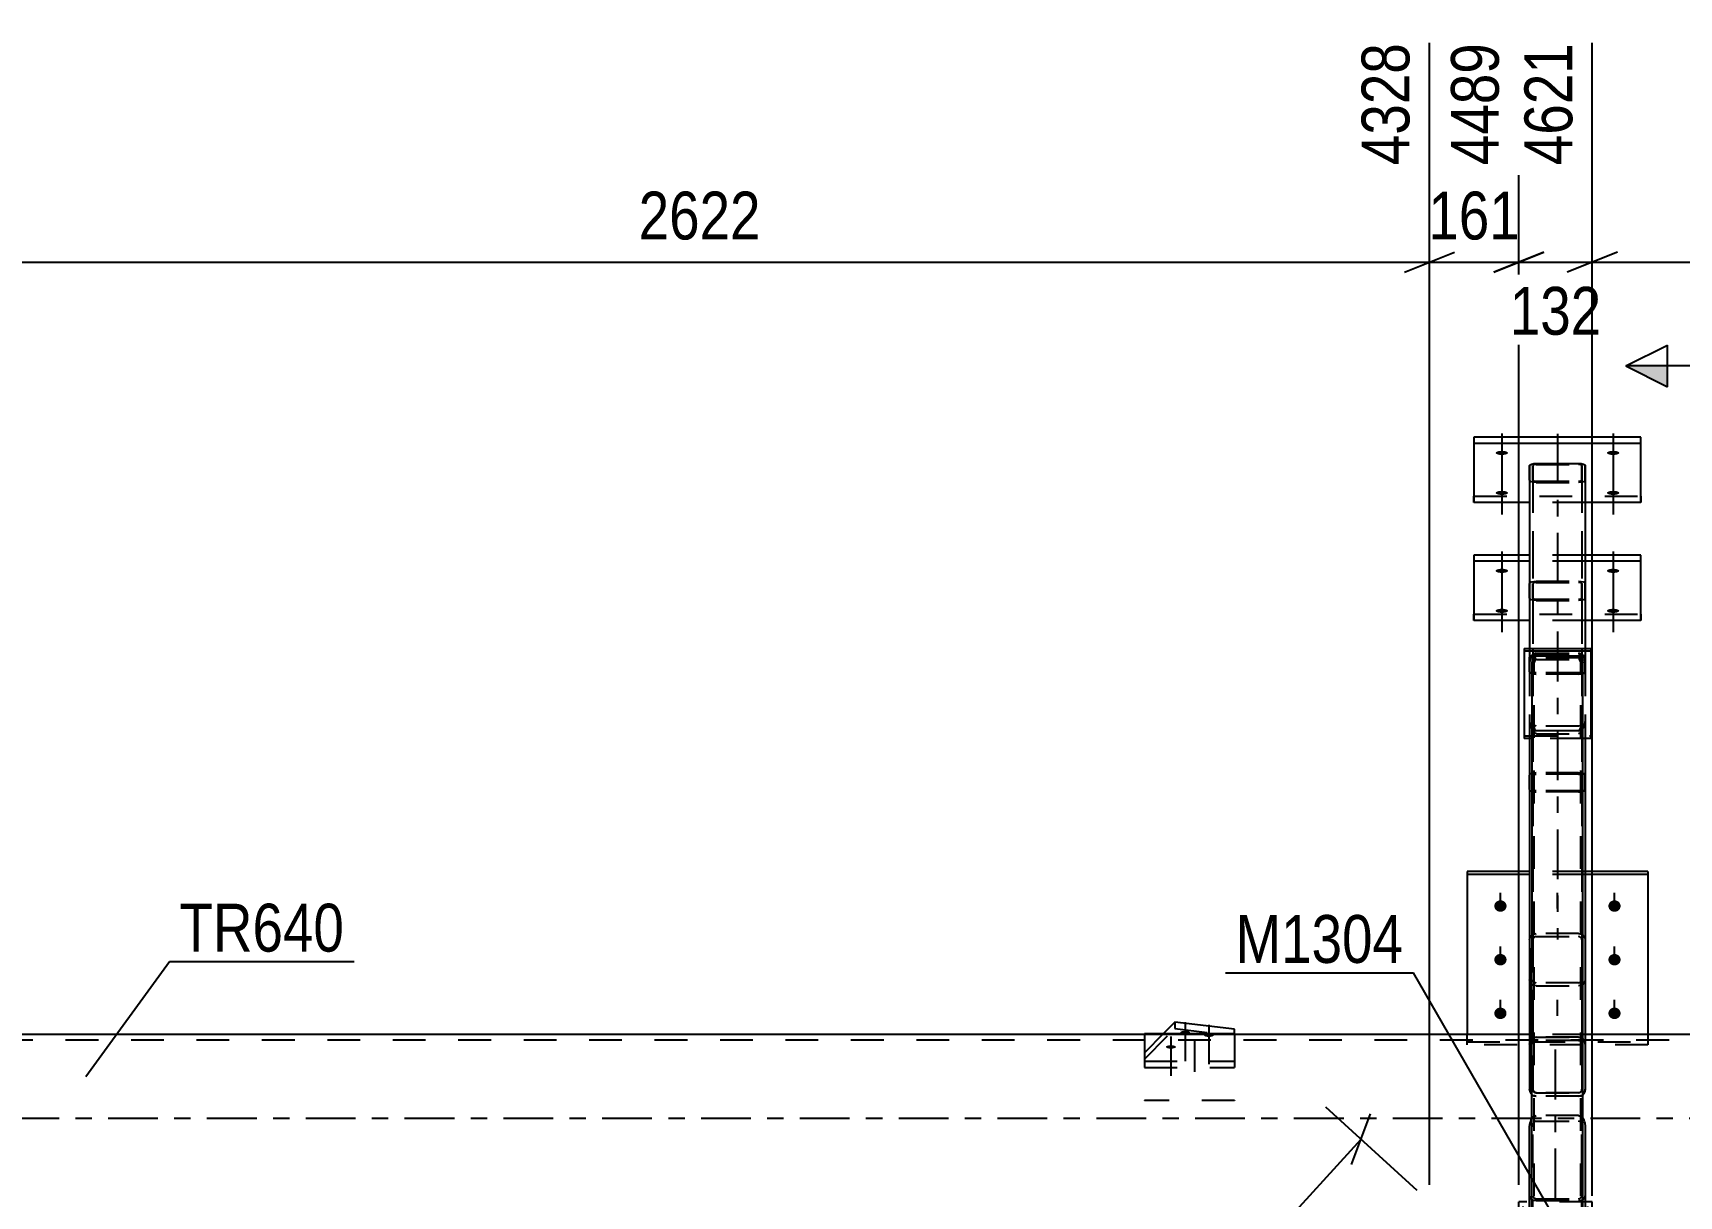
# Model space of a CAD drawing. Header units: millimetres. Extents: x -66 to 775, y -345 to 249.
# Drawn here: x 34.3 to 132.9, y -4.7 to 65 of the extents above; entities that cross this region are included whole.
import ezdxf

# ---------------------------------------------------------------- set-up
doc = ezdxf.new("R2010")
doc.units = ezdxf.units.MM
doc.linetypes.add('DXK_LINE_DOT2', pattern=[3.9198, 1.9599, -1.9599])
doc.linetypes.add('DXK_LINE_DOT3', pattern=[5.9187, 2.979, -0.9799, 0.9799, -0.9799])
doc.styles.add('Arial Narrow', font='ARIALN.TTF', dxfattribs={"height": 0.2})

# ---------------------------------------------------------------- blocks, each defined once
blk = doc.blocks.new('Part-761549502-3845 - 3824')
at = {"color": 2, "linetype": 'Continuous'}
for p, q in [((124.133, 27.547), (124.219, 27.635)), ((124.219, 27.635), (124.321, 27.666)), ((124.321, 27.666), (126.838, 27.666)), ((126.838, 27.666), (126.94, 27.635)), ((126.94, 27.635), (127.027, 27.547)), ((124.053, -86.993), (124.055, 27.259)), ((124.055, 27.259), (124.075, 27.414)), ((124.075, 27.414), (124.133, 27.547)), ((127.027, 27.547), (127.085, 27.414)), ((127.085, 27.414), (127.105, 27.259)), ((127.103, -86.993), (127.105, 27.259)), ((124.073, -87.075), (124.053, -86.993)), ((124.131, -87.144), (124.073, -87.075)), ((124.218, -87.19), (124.131, -87.144)), ((124.32, -87.206), (124.218, -87.19)), ((124.32, -87.206), (126.836, -87.206)), ((126.938, -87.19), (126.836, -87.206)), ((127.025, -87.144), (126.938, -87.19)), ((127.083, -87.075), (127.025, -87.144)), ((127.103, -86.993), (127.083, -87.075))]:
    blk.add_line(p, q, dxfattribs=at)
at = {"color": 7, "linetype": 'DXK_LINE_DOT2'}
for p, q in [((124.186, -86.993), (124.188, 27.259)), ((124.198, 27.337), (124.188, 27.259)), ((124.227, 27.403), (124.198, 27.337)), ((124.27, 27.447), (124.227, 27.403)), ((124.321, 27.462), (124.27, 27.447)), ((124.321, 27.462), (126.838, 27.462)), ((126.889, 27.447), (126.838, 27.462)), ((126.932, 27.403), (126.889, 27.447)), ((126.961, 27.337), (126.932, 27.403)), ((126.971, 27.259), (126.961, 27.337)), ((126.97, -86.993), (126.971, 27.259)), ((124.075, 23.26), (124.055, 23.416)), ((124.133, 23.128), (124.075, 23.26)), ((124.219, 23.039), (124.133, 23.128)), ((124.198, 23.338), (124.188, 23.416)), ((124.219, 23.289), (124.198, 23.338)), ((124.227, 23.272), (124.219, 23.289)), ((124.321, 23.008), (124.219, 23.039)), ((124.227, 23.272), (124.27, 23.228)), ((124.27, 23.228), (124.321, 23.212)), ((124.321, 23.212), (126.838, 23.212)), ((124.321, 23.008), (126.838, 23.008)), ((126.838, 23.212), (126.889, 23.228)), ((126.94, 23.039), (126.838, 23.008)), ((126.889, 23.228), (126.932, 23.272)), ((126.932, 23.272), (126.94, 23.289)), ((126.94, 23.289), (126.961, 23.338)), ((127.027, 23.128), (126.94, 23.039)), ((126.961, 23.338), (126.971, 23.416)), ((127.084, 23.26), (127.027, 23.128)), ((127.105, 23.416), (127.084, 23.26)), ((124.131, -84.831), (124.218, -84.785)), ((124.218, -84.785), (124.32, -84.769)), ((124.32, -84.769), (126.836, -84.769)), ((126.836, -84.769), (126.938, -84.785)), ((126.938, -84.785), (127.025, -84.831)), ((124.053, -84.982), (124.073, -84.9)), ((124.073, -84.9), (124.131, -84.831)), ((124.197, -84.941), (124.186, -84.982)), ((124.225, -84.907), (124.197, -84.941)), ((124.269, -84.884), (124.225, -84.907)), ((124.32, -84.875), (124.269, -84.884)), ((124.32, -84.875), (126.836, -84.876)), ((126.887, -84.884), (126.836, -84.876)), ((126.931, -84.907), (126.887, -84.884)), ((126.96, -84.941), (126.931, -84.907)), ((126.97, -84.982), (126.96, -84.941)), ((127.025, -84.831), (127.083, -84.901)), ((127.083, -84.901), (127.103, -84.982)), ((124.186, -86.993), (124.197, -87.034)), ((124.197, -87.034), (124.225, -87.068)), ((124.225, -87.068), (124.269, -87.091)), ((124.269, -87.091), (124.32, -87.1)), ((124.32, -87.1), (126.836, -87.1)), ((126.836, -87.1), (126.887, -87.091)), ((126.887, -87.091), (126.931, -87.068)), ((126.931, -87.068), (126.96, -87.034)), ((126.96, -87.034), (126.97, -86.993))]:
    blk.add_line(p, q, dxfattribs=at)
blk = doc.blocks.new('Bolt-761549502-3965 - 3824')
at = {"linetype": 'Continuous'}
for points in [[(128.914, 32.885), (128.99, 32.883), (129.063, 32.874), (129.13, 32.861), (129.186, 32.844), (129.232, 32.823), (129.263, 32.799), (129.279, 32.773), (129.279, 32.747), (129.263, 32.721), (129.232, 32.697), (129.186, 32.676), (129.13, 32.658), (129.063, 32.645), (128.99, 32.637), (128.914, 32.634), (128.838, 32.637), (128.765, 32.645), (128.698, 32.658), (128.642, 32.676), (128.596, 32.697), (128.565, 32.721), (128.549, 32.747), (128.549, 32.773), (128.565, 32.799), (128.596, 32.823), (128.642, 32.844), (128.698, 32.861), (128.765, 32.874), (128.838, 32.883)], [(128.914, 30.491), (128.99, 30.488), (129.063, 30.48), (129.129, 30.467), (129.186, 30.45), (129.231, 30.429), (129.263, 30.405), (129.279, 30.379), (129.279, 30.353), (129.263, 30.327), (129.231, 30.303), (129.186, 30.282), (129.129, 30.264), (129.063, 30.251), (128.99, 30.243), (128.914, 30.24), (128.838, 30.243), (128.765, 30.251), (128.698, 30.264), (128.641, 30.282), (128.596, 30.303), (128.565, 30.327), (128.549, 30.353), (128.549, 30.379), (128.565, 30.405), (128.596, 30.429), (128.641, 30.45), (128.698, 30.467), (128.765, 30.48), (128.838, 30.488)]]:
    blk.add_hatch(color=1, dxfattribs=at).paths.add_polyline_path(points)
at = {"color": 1, "linetype": 'Continuous'}
for p, q in [((128.914, 33.919), (128.914, 31.476)), ((128.914, 31.525), (128.914, 29.082))]:
    blk.add_line(p, q, dxfattribs=at)
blk = doc.blocks.new('Bolt-761549502-3963 - 3824')
at = {"linetype": 'Continuous'}
for points in [[(122.163, 13.04), (122.239, 13.032), (122.312, 13.01), (122.378, 12.974), (122.435, 12.926), (122.48, 12.868), (122.512, 12.802), (122.528, 12.731), (122.528, 12.659), (122.512, 12.589), (122.48, 12.523), (122.435, 12.465), (122.378, 12.417), (122.312, 12.381), (122.239, 12.358), (122.163, 12.351), (122.087, 12.358), (122.014, 12.381), (121.947, 12.417), (121.89, 12.465), (121.845, 12.523), (121.814, 12.589), (121.798, 12.659), (121.798, 12.731), (121.814, 12.802), (121.845, 12.868), (121.89, 12.926), (121.947, 12.974), (122.014, 13.01), (122.087, 13.032)], [(128.996, 13.04), (129.072, 13.032), (129.145, 13.01), (129.212, 12.974), (129.269, 12.926), (129.314, 12.868), (129.345, 12.802), (129.361, 12.731), (129.361, 12.659), (129.345, 12.589), (129.314, 12.523), (129.269, 12.465), (129.212, 12.417), (129.145, 12.381), (129.072, 12.358), (128.996, 12.351), (128.92, 12.358), (128.847, 12.381), (128.781, 12.417), (128.724, 12.465), (128.679, 12.523), (128.648, 12.589), (128.632, 12.659), (128.632, 12.731), (128.648, 12.802), (128.679, 12.868), (128.724, 12.926), (128.781, 12.974), (128.847, 13.01), (128.92, 13.032)], [(122.163, 9.829), (122.239, 9.822), (122.312, 9.8), (122.378, 9.764), (122.435, 9.715), (122.48, 9.657), (122.512, 9.591), (122.528, 9.521), (122.528, 9.449), (122.512, 9.378), (122.48, 9.312), (122.435, 9.254), (122.378, 9.206), (122.312, 9.17), (122.239, 9.148), (122.163, 9.14), (122.087, 9.148), (122.014, 9.17), (121.947, 9.206), (121.89, 9.254), (121.845, 9.312), (121.814, 9.378), (121.798, 9.449), (121.798, 9.521), (121.814, 9.591), (121.845, 9.657), (121.89, 9.715), (121.947, 9.764), (122.014, 9.8), (122.087, 9.822)], [(128.996, 9.829), (129.072, 9.822), (129.145, 9.799), (129.212, 9.763), (129.269, 9.715), (129.314, 9.657), (129.345, 9.591), (129.361, 9.521), (129.361, 9.449), (129.345, 9.378), (129.314, 9.312), (129.269, 9.254), (129.212, 9.206), (129.145, 9.17), (129.072, 9.148), (128.996, 9.14), (128.92, 9.148), (128.847, 9.17), (128.781, 9.206), (128.724, 9.254), (128.679, 9.312), (128.647, 9.378), (128.632, 9.449), (128.632, 9.521), (128.647, 9.591), (128.679, 9.657), (128.724, 9.715), (128.781, 9.763), (128.847, 9.799), (128.92, 9.822)], [(122.163, 6.619), (122.239, 6.611), (122.312, 6.589), (122.378, 6.553), (122.435, 6.505), (122.48, 6.446), (122.512, 6.381), (122.527, 6.31), (122.527, 6.238), (122.512, 6.168), (122.48, 6.102), (122.435, 6.044), (122.378, 5.995), (122.312, 5.959), (122.239, 5.937), (122.163, 5.93), (122.087, 5.937), (122.014, 5.959), (121.947, 5.995), (121.89, 6.044), (121.845, 6.102), (121.814, 6.168), (121.798, 6.238), (121.798, 6.31), (121.814, 6.381), (121.845, 6.446), (121.89, 6.505), (121.947, 6.553), (122.014, 6.589), (122.087, 6.611)], [(128.996, 6.619), (129.072, 6.611), (129.145, 6.589), (129.212, 6.553), (129.269, 6.505), (129.314, 6.446), (129.345, 6.381), (129.361, 6.31), (129.361, 6.238), (129.345, 6.168), (129.314, 6.102), (129.269, 6.044), (129.212, 5.995), (129.145, 5.959), (129.072, 5.937), (128.996, 5.929), (128.92, 5.937), (128.847, 5.959), (128.781, 5.995), (128.724, 6.044), (128.679, 6.102), (128.647, 6.168), (128.632, 6.238), (128.632, 6.31), (128.647, 6.381), (128.679, 6.446), (128.724, 6.505), (128.781, 6.553), (128.847, 6.589), (128.92, 6.611)]]:
    blk.add_hatch(color=1, dxfattribs=at).paths.add_polyline_path(points)
at = {"color": 1, "linetype": 'Continuous'}
for p, q in [((122.163, 12.547), (122.163, 13.493)), ((128.996, 12.547), (128.996, 13.493)), ((122.163, 9.337), (122.163, 10.283)), ((128.996, 9.336), (128.996, 10.283)), ((122.163, 6.126), (122.163, 7.072)), ((128.996, 6.126), (128.996, 7.072))]:
    blk.add_line(p, q, dxfattribs=at)
at = {"color": 1, "linetype": 'DXK_LINE_DOT2'}
for p, q in [((125.58, 12.547), (125.58, 13.493)), ((125.579, 6.126), (125.58, 7.072))]:
    blk.add_line(p, q, dxfattribs=at)
blk = doc.blocks.new('Part-761549502-3836 - 3824')
at = {"color": 7, "linetype": 'DXK_LINE_DOT3'}
blk.add_line((125.58, 40.961), (125.579, 10.698), dxfattribs=at)
at = {"color": 7, "linetype": 'DXK_LINE_DOT2'}
for p, q in [((123.913, 31.997), (123.944, 32.05)), ((123.913, 31.131), (123.913, 31.997)), ((123.913, 31.997), (123.913, 20.529)), ((123.944, 32.05), (124.031, 32.094)), ((124.031, 32.094), (124.16, 32.124)), ((124.129, 32.024), (124.113, 31.997)), ((124.113, 31.131), (124.113, 31.997)), ((124.113, 31.997), (124.113, 20.529)), ((124.172, 32.046), (124.129, 32.024)), ((124.16, 32.124), (124.313, 32.134)), ((124.237, 32.061), (124.172, 32.046)), ((124.313, 32.066), (124.237, 32.061)), ((124.313, 32.134), (126.847, 32.134)), ((124.313, 32.066), (126.847, 32.066)), ((126.847, 32.134), (127, 32.124)), ((126.923, 32.061), (126.847, 32.066)), ((126.988, 32.046), (126.923, 32.061)), ((127.031, 32.024), (126.988, 32.046)), ((127, 32.124), (127.13, 32.094)), ((127.047, 31.997), (127.031, 32.024)), ((127.047, 31.997), (127.046, 20.529)), ((127.047, 31.131), (127.047, 31.997)), ((127.13, 32.094), (127.216, 32.05)), ((127.216, 32.05), (127.247, 31.997)), ((127.247, 31.997), (127.246, 20.529)), ((127.247, 31.131), (127.247, 31.997)), ((123.913, 31.131), (123.913, 19.662)), ((123.944, 31.079), (123.913, 31.131)), ((124.031, 31.034), (123.944, 31.079)), ((124.16, 31.005), (124.031, 31.034)), ((124.113, 31.131), (124.113, 19.662)), ((124.113, 31.131), (124.129, 31.105)), ((124.129, 31.105), (124.172, 31.083)), ((124.313, 30.994), (124.16, 31.005)), ((124.172, 31.083), (124.237, 31.068)), ((124.237, 31.068), (124.313, 31.063)), ((124.313, 31.063), (126.847, 31.063)), ((124.313, 30.994), (126.847, 30.994)), ((126.847, 31.063), (126.923, 31.068)), ((127, 31.005), (126.847, 30.994)), ((126.923, 31.068), (126.988, 31.083)), ((126.988, 31.083), (127.031, 31.105)), ((127.13, 31.034), (127, 31.005)), ((127.031, 31.105), (127.047, 31.131)), ((127.047, 31.131), (127.046, 19.662)), ((127.216, 31.079), (127.13, 31.034)), ((127.247, 31.131), (127.216, 31.079)), ((127.247, 31.131), (127.246, 19.662)), ((123.943, 20.581), (123.913, 20.529)), ((123.913, 19.662), (123.913, 20.529)), ((124.03, 20.625), (123.943, 20.581)), ((124.16, 20.655), (124.03, 20.625)), ((124.113, 20.529), (124.128, 20.555)), ((124.113, 19.662), (124.113, 20.529)), ((124.128, 20.555), (124.172, 20.577)), ((124.313, 20.665), (124.16, 20.655)), ((124.172, 20.577), (124.237, 20.592)), ((124.237, 20.592), (124.313, 20.597)), ((126.846, 20.665), (124.313, 20.665)), ((126.846, 20.597), (124.313, 20.597)), ((126.999, 20.655), (126.846, 20.665)), ((126.846, 20.597), (126.923, 20.592)), ((126.923, 20.592), (126.988, 20.577)), ((126.988, 20.577), (127.031, 20.555)), ((127.129, 20.625), (126.999, 20.655)), ((127.031, 20.555), (127.046, 20.529)), ((127.046, 20.529), (127.046, 19.662)), ((127.216, 20.581), (127.129, 20.625)), ((127.246, 20.529), (127.216, 20.581)), ((127.246, 19.662), (127.246, 20.529)), ((123.913, 19.662), (123.943, 19.61)), ((123.943, 19.61), (124.03, 19.566)), ((124.03, 19.566), (124.16, 19.536)), ((124.128, 19.636), (124.113, 19.662)), ((124.172, 19.614), (124.128, 19.636)), ((124.16, 19.536), (124.313, 19.525)), ((124.236, 19.599), (124.172, 19.614)), ((124.313, 19.594), (124.236, 19.599)), ((126.846, 19.594), (124.313, 19.594)), ((126.846, 19.525), (124.313, 19.525)), ((126.923, 19.599), (126.846, 19.594)), ((126.846, 19.525), (126.999, 19.536)), ((126.988, 19.614), (126.923, 19.599)), ((127.031, 19.636), (126.988, 19.614)), ((126.999, 19.536), (127.129, 19.565)), ((127.046, 19.662), (127.031, 19.636)), ((127.129, 19.565), (127.216, 19.61)), ((127.216, 19.61), (127.246, 19.662))]:
    blk.add_line(p, q, dxfattribs=at)
blk = doc.blocks.new('Bolt-761549502-3847 - 3824')
at = {"linetype": 'Continuous'}
for points in [[(103.28, 5.023), (103.218, 5.025), (103.158, 5.032), (103.104, 5.043), (103.057, 5.057), (103.02, 5.074), (102.995, 5.094), (102.982, 5.115), (102.982, 5.136), (102.995, 5.157), (103.02, 5.177), (103.057, 5.194), (103.104, 5.209), (103.158, 5.219), (103.218, 5.226), (103.28, 5.228), (103.342, 5.226), (103.402, 5.219), (103.456, 5.209), (103.503, 5.194), (103.54, 5.177), (103.565, 5.157), (103.578, 5.136), (103.578, 5.115), (103.565, 5.094), (103.54, 5.074), (103.503, 5.057), (103.456, 5.043), (103.402, 5.032), (103.342, 5.025)], [(104.701, 4.859), (104.639, 4.861), (104.579, 4.868), (104.525, 4.879), (104.478, 4.893), (104.441, 4.91), (104.416, 4.93), (104.403, 4.951), (104.403, 4.973), (104.416, 4.993), (104.441, 5.013), (104.478, 5.03), (104.525, 5.045), (104.579, 5.056), (104.639, 5.062), (104.701, 5.064), (104.764, 5.062), (104.823, 5.056), (104.878, 5.045), (104.924, 5.03), (104.961, 5.013), (104.987, 4.993), (105, 4.973), (105, 4.951), (104.987, 4.93), (104.961, 4.91), (104.924, 4.893), (104.878, 4.879), (104.823, 4.868), (104.764, 4.861)], [(102.428, 4.159), (102.365, 4.161), (102.306, 4.168), (102.251, 4.178), (102.205, 4.193), (102.168, 4.21), (102.142, 4.23), (102.129, 4.251), (102.129, 4.272), (102.142, 4.293), (102.168, 4.313), (102.205, 4.33), (102.251, 4.344), (102.306, 4.355), (102.365, 4.362), (102.428, 4.364), (102.49, 4.362), (102.55, 4.355), (102.604, 4.344), (102.651, 4.33), (102.688, 4.313), (102.713, 4.293), (102.726, 4.272), (102.726, 4.251), (102.713, 4.23), (102.688, 4.21), (102.651, 4.193), (102.604, 4.178), (102.55, 4.168), (102.49, 4.161)]]:
    blk.add_hatch(color=1, dxfattribs=at).paths.add_polyline_path(points)
at = {"color": 1, "linetype": 'Continuous'}
for p, q in [((103.28, 5.752), (103.28, 3.403)), ((104.701, 5.588), (104.701, 3.239)), ((102.428, 4.888), (102.428, 2.539))]:
    blk.add_line(p, q, dxfattribs=at)
at = {"color": 1, "linetype": 'DXK_LINE_DOT2'}
blk.add_line((103.849, 4.724), (103.849, 2.375), dxfattribs=at)
blk = doc.blocks.new('Part-761549502-3989 - 3824')
at = {"color": 2, "linetype": 'Continuous'}
for p, q in [((123.913, 5), (15.1, 5)), ((318.357, 5), (127.246, 5))]:
    blk.add_line(p, q, dxfattribs=at)
at = {"color": 7, "linetype": 'DXK_LINE_DOT2'}
for p, q in [((127.246, 5), (123.913, 5)), ((430.167, 4.667), (15.1, 4.667))]:
    blk.add_line(p, q, dxfattribs=at)
at = {"color": 7, "linetype": 'DXK_LINE_DOT3'}
blk.add_line((15.1, 0), (430.167, 0), dxfattribs=at)
blk = doc.blocks.new('Bolt-761549502-3960 - 3824')
at = {"linetype": 'Continuous'}
for points in [[(122.247, 32.885), (122.324, 32.883), (122.396, 32.875), (122.463, 32.861), (122.52, 32.844), (122.565, 32.823), (122.596, 32.799), (122.612, 32.773), (122.612, 32.747), (122.596, 32.721), (122.565, 32.697), (122.52, 32.676), (122.463, 32.659), (122.396, 32.645), (122.324, 32.637), (122.247, 32.635), (122.171, 32.637), (122.098, 32.645), (122.032, 32.659), (121.975, 32.676), (121.93, 32.697), (121.899, 32.721), (121.883, 32.747), (121.883, 32.773), (121.899, 32.799), (121.93, 32.823), (121.975, 32.844), (122.032, 32.861), (122.098, 32.875), (122.171, 32.883)], [(122.247, 30.491), (122.324, 30.489), (122.396, 30.48), (122.463, 30.467), (122.52, 30.45), (122.565, 30.429), (122.596, 30.405), (122.612, 30.379), (122.612, 30.353), (122.596, 30.327), (122.565, 30.303), (122.52, 30.282), (122.463, 30.264), (122.396, 30.251), (122.324, 30.243), (122.247, 30.241), (122.171, 30.243), (122.098, 30.251), (122.032, 30.264), (121.975, 30.282), (121.93, 30.303), (121.899, 30.327), (121.883, 30.353), (121.883, 30.379), (121.899, 30.405), (121.93, 30.429), (121.975, 30.45), (122.032, 30.467), (122.098, 30.48), (122.171, 30.489)]]:
    blk.add_hatch(color=1, dxfattribs=at).paths.add_polyline_path(points)
at = {"color": 1, "linetype": 'Continuous'}
for p, q in [((122.247, 33.919), (122.247, 31.476)), ((122.247, 31.525), (122.247, 29.082))]:
    blk.add_line(p, q, dxfattribs=at)
blk = doc.blocks.new('Bolt-761549502-3961 - 3824')
at = {"linetype": 'Continuous'}
for points in [[(122.247, 39.945), (122.324, 39.942), (122.397, 39.934), (122.463, 39.921), (122.52, 39.904), (122.565, 39.882), (122.596, 39.858), (122.612, 39.833), (122.612, 39.807), (122.596, 39.781), (122.565, 39.757), (122.52, 39.736), (122.463, 39.718), (122.397, 39.705), (122.324, 39.697), (122.247, 39.694), (122.171, 39.697), (122.098, 39.705), (122.032, 39.718), (121.975, 39.736), (121.93, 39.757), (121.899, 39.781), (121.883, 39.807), (121.883, 39.833), (121.899, 39.858), (121.93, 39.882), (121.975, 39.904), (122.032, 39.921), (122.098, 39.934), (122.171, 39.942)], [(122.247, 37.551), (122.324, 37.548), (122.397, 37.54), (122.463, 37.527), (122.52, 37.51), (122.565, 37.488), (122.596, 37.464), (122.612, 37.439), (122.612, 37.413), (122.596, 37.387), (122.565, 37.363), (122.52, 37.342), (122.463, 37.324), (122.397, 37.311), (122.324, 37.303), (122.247, 37.3), (122.171, 37.303), (122.098, 37.311), (122.032, 37.324), (121.975, 37.342), (121.93, 37.363), (121.899, 37.387), (121.883, 37.413), (121.883, 37.439), (121.899, 37.464), (121.93, 37.488), (121.975, 37.51), (122.032, 37.527), (122.098, 37.54), (122.171, 37.548)]]:
    blk.add_hatch(color=1, dxfattribs=at).paths.add_polyline_path(points)
at = {"color": 1, "linetype": 'Continuous'}
for p, q in [((122.247, 40.979), (122.247, 38.535)), ((122.247, 38.585), (122.247, 36.141))]:
    blk.add_line(p, q, dxfattribs=at)
blk = doc.blocks.new('Part-761549502-3984 - 3824')
at = {"color": 7, "linetype": 'DXK_LINE_DOT2'}
for p, q in [((100.843, 3.527), (102.654, 5.364)), ((101.988, 5.064), (100.843, 3.903)), ((102.654, 5.739), (102.654, 5.364)), ((102.654, 5.364), (106.235, 4.944)), ((106.235, 5.064), (106.235, 3.032)), ((100.843, 3.903), (100.843, 3.032)), ((100.843, 3.408), (106.235, 3.408)), ((100.843, 3.032), (106.235, 3.032))]:
    blk.add_line(p, q, dxfattribs=at)
at = {"color": 2, "linetype": 'Continuous'}
for p, q in [((102.654, 5.739), (101.988, 5.064)), ((106.235, 5.32), (102.654, 5.739)), ((106.235, 5.064), (106.235, 5.32))]:
    blk.add_line(p, q, dxfattribs=at)
blk = doc.blocks.new('Part-761549502-4036 - 3824')
at = {"color": 2, "linetype": 'Continuous'}
for p, q in [((123.58, 28.112), (123.58, 22.73)), ((123.58, 28.112), (127.58, 28.112)), ((123.58, 27.966), (127.58, 27.966)), ((127.58, 28.112), (127.58, 22.73)), ((124.055, 22.73), (123.58, 22.73)), ((127.58, 22.73), (127.105, 22.73))]:
    blk.add_line(p, q, dxfattribs=at)
at = {"color": 7, "linetype": 'DXK_LINE_DOT2'}
for p, q in [((123.58, 22.876), (127.58, 22.876)), ((127.105, 22.73), (124.055, 22.73))]:
    blk.add_line(p, q, dxfattribs=at)
blk = doc.blocks.new('Part-761549502-4039 - 3824')
at = {"color": 2, "linetype": 'Continuous'}
for p, q in [((100.843, 5.064), (100.843, 5)), ((100.843, 5.064), (106.235, 5.064)), ((106.235, 5.064), (106.235, 5))]:
    blk.add_line(p, q, dxfattribs=at)
at = {"color": 7, "linetype": 'DXK_LINE_DOT2'}
for p, q in [((100.843, 5), (100.843, 1.064)), ((106.235, 5), (106.235, 1.064)), ((106.235, 1.064), (100.843, 1.064))]:
    blk.add_line(p, q, dxfattribs=at)
blk = doc.blocks.new('Part-761549502-4048 - 3824')
at = {"color": 2, "linetype": 'Continuous'}
for p, q in [((120.163, 14.757), (120.163, 5)), ((123.913, 14.757), (120.163, 14.757)), ((123.913, 14.575), (120.163, 14.575)), ((130.996, 14.757), (127.246, 14.757)), ((130.996, 14.575), (127.246, 14.575)), ((130.996, 14.757), (130.996, 5))]:
    blk.add_line(p, q, dxfattribs=at)
at = {"color": 7, "linetype": 'DXK_LINE_DOT2'}
for p, q in [((127.246, 14.757), (123.913, 14.757)), ((127.246, 14.575), (123.913, 14.575)), ((120.163, 4.395), (120.163, 5)), ((130.996, 5), (130.996, 4.395)), ((120.163, 4.577), (130.996, 4.577)), ((130.996, 4.395), (120.163, 4.395))]:
    blk.add_line(p, q, dxfattribs=at)
blk = doc.blocks.new('Part-761549502-4051 - 3824')
at = {"color": 2, "linetype": 'Continuous'}
for p, q in [((120.58, 33.706), (120.58, 33.33)), ((123.913, 33.706), (120.58, 33.706)), ((130.58, 33.706), (127.247, 33.706)), ((130.58, 33.33), (130.58, 33.706)), ((120.58, 33.33), (120.58, 29.796)), ((123.913, 33.33), (120.58, 33.33)), ((130.58, 33.33), (127.247, 33.33)), ((130.58, 29.796), (130.58, 33.33)), ((123.913, 29.796), (120.58, 29.796)), ((130.58, 29.796), (127.247, 29.796))]:
    blk.add_line(p, q, dxfattribs=at)
at = {"color": 7, "linetype": 'DXK_LINE_DOT2'}
for p, q in [((127.247, 33.706), (123.913, 33.706)), ((127.247, 33.33), (123.913, 33.33)), ((120.58, 29.796), (120.58, 30.172)), ((120.58, 30.172), (130.58, 30.172)), ((127.247, 29.796), (123.913, 29.796)), ((130.58, 30.172), (130.58, 29.796))]:
    blk.add_line(p, q, dxfattribs=at)
blk = doc.blocks.new('Part-761549502-4060 - 3824')
at = {"color": 7, "linetype": 'DXK_LINE_DOT2'}
for p, q in [((123.943, 10.819), (124.03, 10.941)), ((124.03, 10.941), (124.16, 11.022)), ((124.16, 11.022), (124.313, 11.051)), ((124.236, 10.849), (124.171, 10.808)), ((124.313, 10.863), (124.236, 10.849)), ((126.846, 11.051), (124.313, 11.051)), ((124.313, 10.863), (126.846, 10.863)), ((126.846, 11.051), (126.999, 11.022)), ((126.923, 10.849), (126.846, 10.863)), ((126.988, 10.808), (126.923, 10.849)), ((126.999, 11.022), (127.129, 10.941)), ((127.129, 10.941), (127.216, 10.819)), ((123.913, 10.675), (123.943, 10.819)), ((123.913, 10.675), (123.913, 1.732)), ((124.128, 10.747), (124.113, 10.675)), ((124.113, 10.675), (124.113, 1.732)), ((124.171, 10.808), (124.128, 10.747)), ((127.031, 10.747), (126.988, 10.808)), ((127.046, 10.675), (127.031, 10.747)), ((127.046, 10.675), (127.046, 1.732)), ((127.216, 10.819), (127.246, 10.675)), ((127.246, 10.675), (127.246, 1.732)), ((123.943, 8.151), (123.913, 8.294)), ((124.03, 8.029), (123.943, 8.151)), ((124.16, 7.947), (124.03, 8.029)), ((124.113, 8.294), (124.128, 8.223)), ((124.128, 8.223), (124.171, 8.162)), ((124.313, 7.919), (124.16, 7.947)), ((124.171, 8.162), (124.236, 8.121)), ((124.236, 8.121), (124.313, 8.107)), ((126.846, 8.106), (124.313, 8.107)), ((124.313, 7.919), (126.846, 7.919)), ((126.846, 8.106), (126.923, 8.121)), ((126.999, 7.947), (126.846, 7.919)), ((126.923, 8.121), (126.988, 8.162)), ((126.988, 8.162), (127.031, 8.222)), ((127.129, 8.029), (126.999, 7.947)), ((127.031, 8.222), (127.046, 8.294)), ((127.216, 8.151), (127.129, 8.029)), ((127.246, 8.294), (127.216, 8.151)), ((123.943, 4.591), (123.913, 4.428)), ((124.113, 4.428), (124.128, 4.509)), ((124.128, 4.509), (124.171, 4.578)), ((124.313, 4.853), (124.16, 4.821)), ((124.171, 4.578), (124.236, 4.624)), ((124.236, 4.624), (124.313, 4.641)), ((126.846, 4.853), (124.313, 4.853)), ((126.846, 4.64), (124.313, 4.641)), ((126.961, 4.829), (126.846, 4.853)), ((126.846, 4.64), (126.923, 4.624)), ((126.923, 4.624), (126.988, 4.578)), ((126.999, 4.821), (126.961, 4.829)), ((126.988, 4.578), (127.031, 4.509)), ((127.031, 4.509), (127.046, 4.428)), ((127.246, 4.428), (127.216, 4.591)), ((123.913, 1.732), (123.943, 1.569)), ((124.128, 1.65), (124.113, 1.732)), ((124.171, 1.581), (124.128, 1.65)), ((124.16, 1.338), (124.313, 1.306)), ((124.236, 1.535), (124.171, 1.581)), ((124.313, 1.519), (124.236, 1.535)), ((126.846, 1.519), (124.313, 1.519)), ((126.846, 1.306), (124.313, 1.306)), ((126.923, 1.535), (126.846, 1.519)), ((126.846, 1.306), (126.961, 1.33)), ((126.988, 1.581), (126.923, 1.535)), ((126.961, 1.33), (126.999, 1.338)), ((127.031, 1.65), (126.988, 1.581)), ((127.046, 1.732), (127.031, 1.65)), ((127.216, 1.569), (127.246, 1.732))]:
    blk.add_line(p, q, dxfattribs=at)
for centre, start, end in [((124.33, 4.444), 114.31913, 159.24085), ((126.829, 4.444), 20.75739, 65.67911), ((124.33, 1.715), 200.75739, 245.67911), ((126.829, 1.715), 294.31913, 339.24085)]:
    blk.add_arc(centre, 0.414, start, end, dxfattribs=at)
blk = doc.blocks.new('Part-761549502-4130 - 3824')
at = {"color": 7, "linetype": 'DXK_LINE_DOT2'}
for p, q in [((124.16, 0.106), (124.219, 0.126)), ((124.219, 0.126), (124.313, 0.157)), ((126.846, 0.157), (124.313, 0.157)), ((126.846, 0.157), (126.961, 0.118)), ((126.961, 0.118), (126.999, 0.106)), ((124.111, -85.263), (124.113, -0.517)), ((124.128, -0.388), (124.113, -0.517)), ((124.313, -0.18), (124.236, -0.205)), ((124.313, -0.18), (126.846, -0.18)), ((126.923, -0.205), (126.846, -0.18)), ((127.046, -0.517), (127.031, -0.388)), ((127.045, -85.263), (127.046, -0.517)), ((123.943, -4.789), (123.913, -4.654)), ((123.955, -4.805), (123.943, -4.789)), ((124.03, -4.867), (123.955, -4.805)), ((124.03, -4.867), (124.16, -4.915)), ((124.113, -4.654), (124.128, -4.722)), ((124.128, -4.722), (124.171, -4.779)), ((124.16, -4.915), (124.313, -4.932)), ((124.215, -4.805), (124.171, -4.779)), ((124.236, -4.813), (124.215, -4.805)), ((124.236, -4.813), (124.313, -4.821)), ((124.313, -4.821), (126.846, -4.821)), ((126.846, -4.821), (126.923, -4.813)), ((126.846, -4.932), (126.999, -4.915)), ((126.944, -4.805), (126.923, -4.813)), ((126.987, -4.779), (126.944, -4.805)), ((126.987, -4.779), (127.031, -4.722)), ((126.999, -4.915), (127.129, -4.867)), ((127.031, -4.722), (127.046, -4.654)), ((127.129, -4.867), (127.204, -4.805)), ((127.204, -4.805), (127.216, -4.789)), ((127.216, -4.789), (127.246, -4.654)), ((124.313, -4.932), (126.846, -4.932)), ((124.218, -81.561), (124.158, -81.58)), ((124.311, -81.529), (124.218, -81.561)), ((126.845, -81.529), (124.311, -81.529)), ((126.96, -81.568), (126.845, -81.529)), ((126.998, -81.58), (126.96, -81.568)), ((124.111, -82.203), (124.127, -82.074)), ((124.235, -81.892), (124.311, -81.866)), ((126.845, -81.866), (124.311, -81.866)), ((126.845, -81.866), (126.921, -81.892)), ((127.03, -82.074), (127.045, -82.203)), ((124.111, -84.561), (123.911, -84.561)), ((123.911, -84.769), (124.111, -84.769)), ((123.911, -85.263), (123.911, -84.769)), ((124.073, -84.769), (124.053, -84.769)), ((124.073, -84.769), (124.111, -84.769)), ((127.245, -84.561), (127.045, -84.561)), ((127.045, -84.769), (127.245, -84.769)), ((127.103, -84.769), (127.045, -84.769)), ((127.245, -84.769), (127.245, -84.769)), ((127.245, -84.769), (127.245, -85.263)), ((124.111, -84.993), (123.911, -84.993)), ((123.911, -85.263), (123.942, -85.318)), ((123.942, -85.318), (124.029, -85.364)), ((124.029, -85.364), (124.158, -85.395)), ((124.127, -85.291), (124.111, -85.263)), ((124.17, -85.314), (124.127, -85.291)), ((124.158, -85.395), (124.311, -85.406)), ((124.235, -85.329), (124.17, -85.314)), ((124.311, -85.335), (124.235, -85.329)), ((124.311, -85.335), (126.845, -85.335)), ((124.311, -85.406), (126.845, -85.406)), ((126.921, -85.329), (126.845, -85.335)), ((126.845, -85.406), (126.998, -85.395)), ((126.986, -85.314), (126.921, -85.329)), ((127.03, -85.291), (126.986, -85.314)), ((126.998, -85.395), (127.128, -85.364)), ((127.045, -85.263), (127.03, -85.291)), ((127.045, -84.993), (127.245, -84.993)), ((127.128, -85.364), (127.214, -85.318)), ((127.214, -85.318), (127.245, -85.263))]:
    blk.add_line(p, q, dxfattribs=at)
at = {"color": 2, "linetype": 'Continuous'}
for p, q in [((123.911, -84.769), (123.913, -0.517)), ((123.913, -0.517), (123.943, -0.259)), ((127.216, -0.259), (127.246, -0.517)), ((127.246, -0.517), (127.245, -84.769)), ((123.942, -81.945), (123.911, -82.203)), ((127.245, -82.203), (127.214, -81.945)), ((124.053, -84.769), (123.911, -84.769)), ((127.245, -84.769), (127.103, -84.769))]:
    blk.add_line(p, q, dxfattribs=at)
at = {"color": 7, "linetype": 'DXK_LINE_DOT2'}
for centre, radius, start, end in [((124.553, -0.374), 0.62, 129.30753, 144.03594), ((126.606, -0.374), 0.62, 35.9623, 50.6907), ((124.433, -0.445), 0.31, 129.30753, 169.28085), ((126.726, -0.445), 0.31, 10.71739, 50.6907), ((124.551, -82.06), 0.62, 129.30753, 144.03594), ((126.605, -82.06), 0.62, 35.9623, 50.6907)]:
    blk.add_arc(centre, radius, start, end, dxfattribs=at)
at = {"color": 2, "linetype": 'Continuous'}
for centre, start, end in [((124.553, -0.374), 144.03594, 169.28085), ((126.606, -0.374), 10.71739, 35.9623), ((124.551, -82.06), 144.03594, 169.28085), ((126.605, -82.06), 10.71739, 35.9623)]:
    blk.add_arc(centre, 0.62, start, end, dxfattribs=at)
blk = doc.blocks.new('Part-761549502-4142 - 3824')
at = {"color": 7, "linetype": 'DXK_LINE_DOT2'}
for p, q in [((124.03, 27.669), (123.944, 27.488)), ((124.16, 27.791), (124.03, 27.669)), ((124.313, 27.833), (124.16, 27.791)), ((124.313, 27.833), (126.846, 27.833)), ((127, 27.79), (126.846, 27.833)), ((127.129, 27.669), (127, 27.79)), ((127.216, 27.488), (127.129, 27.669)), ((123.944, 27.488), (123.913, 27.274)), ((123.913, 27.274), (123.913, 22.73)), ((124.113, 27.274), (124.128, 27.381)), ((124.113, 27.274), (124.113, 1.732)), ((124.128, 27.381), (124.172, 27.472)), ((124.172, 27.472), (124.237, 27.532)), ((124.237, 27.532), (124.313, 27.554)), ((126.846, 27.554), (124.313, 27.554)), ((126.846, 27.554), (126.923, 27.532)), ((126.923, 27.532), (126.988, 27.472)), ((126.988, 27.472), (127.031, 27.381)), ((127.031, 27.381), (127.046, 27.274)), ((127.046, 27.274), (127.046, 1.732)), ((127.246, 27.274), (127.216, 27.488)), ((127.246, 27.274), (127.246, 22.73)), ((123.913, 23.735), (123.944, 23.521)), ((124.128, 23.628), (124.113, 23.735)), ((127.046, 23.735), (127.031, 23.628)), ((127.216, 23.521), (127.246, 23.735)), ((123.944, 23.521), (124.03, 23.339)), ((124.03, 23.339), (124.16, 23.218)), ((124.172, 23.537), (124.128, 23.628)), ((124.16, 23.218), (124.313, 23.176)), ((124.237, 23.476), (124.172, 23.537)), ((124.313, 23.455), (124.237, 23.476)), ((126.846, 23.455), (124.313, 23.455)), ((126.846, 23.176), (124.313, 23.176)), ((126.923, 23.476), (126.846, 23.455)), ((126.846, 23.176), (126.999, 23.218)), ((126.988, 23.537), (126.923, 23.476)), ((127.031, 23.628), (126.988, 23.537)), ((126.999, 23.218), (127.129, 23.339)), ((127.129, 23.339), (127.216, 23.521)), ((123.913, 4.428), (123.943, 4.591)), ((124.128, 4.509), (124.113, 4.428)), ((124.171, 4.578), (124.128, 4.509)), ((124.16, 4.821), (124.313, 4.853)), ((124.236, 4.624), (124.171, 4.578)), ((124.313, 4.641), (124.236, 4.624)), ((124.313, 4.853), (126.846, 4.853)), ((126.846, 4.64), (124.313, 4.641)), ((126.846, 4.853), (126.999, 4.821)), ((126.923, 4.624), (126.846, 4.64)), ((126.988, 4.578), (126.923, 4.624)), ((127.031, 4.509), (126.988, 4.578)), ((127.046, 4.428), (127.031, 4.509)), ((127.216, 4.591), (127.246, 4.428)), ((124.113, 1.732), (124.128, 1.65)), ((124.128, 1.65), (124.171, 1.581)), ((124.219, 1.326), (124.16, 1.338)), ((124.171, 1.581), (124.236, 1.535)), ((124.313, 1.306), (124.219, 1.326)), ((124.236, 1.535), (124.313, 1.519)), ((124.313, 1.519), (126.846, 1.519)), ((126.846, 1.306), (124.313, 1.306)), ((126.846, 1.519), (126.923, 1.535)), ((126.961, 1.33), (126.846, 1.306)), ((126.923, 1.535), (126.988, 1.581)), ((126.999, 1.338), (126.961, 1.33)), ((126.988, 1.581), (127.031, 1.65)), ((127.031, 1.65), (127.046, 1.732))]:
    blk.add_line(p, q, dxfattribs=at)
at = {"color": 2, "linetype": 'Continuous'}
for p, q in [((123.913, 22.73), (123.913, 1.732)), ((127.246, 22.73), (127.246, 1.732)), ((123.943, 1.569), (123.913, 1.732)), ((127.246, 1.732), (127.216, 1.569))]:
    blk.add_line(p, q, dxfattribs=at)
at = {"color": 7, "linetype": 'DXK_LINE_DOT2'}
for centre, start, end in [((124.33, 4.444), 114.31909, 159.24081), ((126.829, 4.444), 20.75743, 65.67915), ((124.33, 1.715), 227.62664, 245.67915), ((126.829, 1.715), 294.31909, 312.3716)]:
    blk.add_arc(centre, 0.414, start, end, dxfattribs=at)
at = {"color": 2, "linetype": 'Continuous'}
for centre, start, end in [((124.33, 1.715), 200.75743, 227.62664), ((126.829, 1.715), 312.3716, 339.24081)]:
    blk.add_arc(centre, 0.414, start, end, dxfattribs=at)
blk = doc.blocks.new('Part-761549502-4145 - 3824')
at = {"color": 2, "linetype": 'Continuous'}
for p, q in [((123.913, 39.057), (123.944, 39.11)), ((123.913, 39.057), (123.913, 28.112)), ((123.944, 39.11), (124.031, 39.154)), ((124.031, 39.154), (124.16, 39.184)), ((124.16, 39.184), (124.313, 39.194)), ((124.313, 39.194), (126.847, 39.194)), ((126.847, 39.194), (127, 39.183)), ((127, 39.183), (127.13, 39.154)), ((127.13, 39.154), (127.216, 39.109)), ((127.216, 39.109), (127.247, 39.057)), ((127.247, 39.057), (127.247, 28.112))]:
    blk.add_line(p, q, dxfattribs=at)
at = {"color": 7, "linetype": 'DXK_LINE_DOT2'}
for p, q in [((123.913, 38.191), (123.913, 39.057)), ((124.129, 39.083), (124.113, 39.057)), ((124.113, 38.191), (124.113, 39.057)), ((124.113, 39.057), (124.113, 27.588)), ((124.172, 39.106), (124.129, 39.083)), ((124.237, 39.12), (124.172, 39.106)), ((124.313, 39.126), (124.237, 39.12)), ((124.313, 39.126), (126.847, 39.126)), ((126.923, 39.12), (126.847, 39.126)), ((126.988, 39.105), (126.923, 39.12)), ((127.032, 39.083), (126.988, 39.105)), ((127.047, 39.057), (127.032, 39.083)), ((127.047, 39.057), (127.046, 27.588)), ((127.047, 38.191), (127.047, 39.057)), ((127.247, 38.191), (127.247, 39.057)), ((123.913, 38.191), (123.913, 26.722)), ((123.944, 38.138), (123.913, 38.191)), ((124.031, 38.094), (123.944, 38.138)), ((124.16, 38.064), (124.031, 38.094)), ((124.113, 38.191), (124.113, 26.722)), ((124.113, 38.191), (124.129, 38.165)), ((124.129, 38.165), (124.172, 38.142)), ((124.313, 38.054), (124.16, 38.064)), ((124.172, 38.142), (124.237, 38.128)), ((124.237, 38.128), (124.313, 38.122)), ((124.313, 38.122), (126.847, 38.122)), ((124.313, 38.054), (126.847, 38.054)), ((126.847, 38.122), (126.923, 38.127)), ((127, 38.064), (126.847, 38.054)), ((126.923, 38.127), (126.988, 38.142)), ((126.988, 38.142), (127, 38.148)), ((127, 38.148), (127.032, 38.164)), ((127.13, 38.094), (127, 38.064)), ((127.032, 38.164), (127.047, 38.191)), ((127.047, 38.191), (127.046, 26.722)), ((127.216, 38.138), (127.13, 38.094)), ((127.247, 38.191), (127.216, 38.138)), ((127.247, 38.191), (127.246, 26.722)), ((123.913, 28.112), (123.913, 27.588)), ((123.944, 27.641), (123.913, 27.588)), ((124.03, 27.685), (123.944, 27.641)), ((124.16, 27.715), (124.03, 27.685)), ((124.113, 27.588), (124.128, 27.615)), ((124.128, 27.615), (124.172, 27.637)), ((124.313, 27.725), (124.16, 27.715)), ((124.172, 27.637), (124.237, 27.652)), ((124.237, 27.652), (124.313, 27.657)), ((124.313, 27.725), (126.846, 27.725)), ((126.846, 27.657), (124.313, 27.657)), ((127, 27.715), (126.846, 27.725)), ((126.846, 27.657), (126.923, 27.651)), ((126.923, 27.651), (126.988, 27.637)), ((126.988, 27.637), (127.031, 27.614)), ((127.129, 27.685), (127, 27.715)), ((127.031, 27.614), (127.046, 27.588)), ((127.216, 27.641), (127.129, 27.685)), ((127.246, 27.588), (127.216, 27.641)), ((127.247, 28.112), (127.246, 27.588)), ((123.913, 26.722), (123.913, 27.588)), ((123.913, 26.722), (123.944, 26.67)), ((123.944, 26.67), (124.03, 26.625)), ((124.03, 26.625), (124.16, 26.596)), ((124.113, 26.722), (124.113, 27.588)), ((124.128, 26.696), (124.113, 26.722)), ((124.172, 26.674), (124.128, 26.696)), ((124.237, 26.659), (124.172, 26.674)), ((124.313, 26.654), (124.237, 26.659)), ((126.846, 26.653), (124.313, 26.654)), ((126.923, 26.659), (126.846, 26.653)), ((126.988, 26.673), (126.923, 26.659)), ((127.031, 26.696), (126.988, 26.673)), ((127, 26.595), (127.129, 26.625)), ((127.046, 26.722), (127.031, 26.696)), ((127.046, 27.588), (127.046, 26.722)), ((127.129, 26.625), (127.216, 26.669)), ((127.216, 26.669), (127.246, 26.722)), ((127.246, 26.722), (127.246, 27.588)), ((124.16, 26.596), (124.313, 26.585)), ((126.846, 26.585), (124.313, 26.585)), ((126.846, 26.585), (127, 26.595))]:
    blk.add_line(p, q, dxfattribs=at)
blk = doc.blocks.new('Part-761549502-4155 - 3824')
at = {"color": 7, "linetype": 'DXK_LINE_DOT3'}
blk.add_line((125.467, -111.333), (125.468, 5), dxfattribs=at)
at = {"color": 2, "linetype": 'Continuous'}
for p, q in [((123.267, -100.656), (123.268, -5.66)), ((127.667, -100.656), (127.668, -5.66))]:
    blk.add_line(p, q, dxfattribs=at)
at = {"color": 7, "linetype": 'DXK_LINE_DOT2'}
for p, q in [((127.668, -5), (123.268, -5)), ((123.268, -5.66), (123.268, -5)), ((123.534, -101.333), (123.535, -5)), ((127.4, -101.333), (127.402, -5)), ((127.668, -5.66), (127.668, -5)), ((123.267, -101.333), (123.267, -100.656)), ((127.667, -101.333), (123.267, -101.333)), ((127.667, -101.333), (127.667, -100.656))]:
    blk.add_line(p, q, dxfattribs=at)
blk = doc.blocks.new('Part-761549502-4255 - 3824')
at = {"color": 2, "linetype": 'Continuous'}
for p, q in [((120.58, 40.766), (120.58, 40.39)), ((130.58, 40.765), (120.58, 40.766)), ((130.58, 40.39), (130.58, 40.765)), ((120.58, 40.39), (120.58, 36.856)), ((130.58, 40.39), (120.58, 40.39)), ((130.58, 36.855), (130.58, 40.39)), ((123.913, 36.856), (120.58, 36.856)), ((130.58, 36.855), (127.247, 36.856))]:
    blk.add_line(p, q, dxfattribs=at)
at = {"color": 7, "linetype": 'DXK_LINE_DOT2'}
for p, q in [((120.58, 36.856), (120.58, 37.232)), ((120.58, 37.232), (130.58, 37.231)), ((127.247, 36.856), (123.913, 36.856)), ((130.58, 37.231), (130.58, 36.855))]:
    blk.add_line(p, q, dxfattribs=at)
blk = doc.blocks.new('Bolt-761549502-4258 - 3824')
at = {"linetype": 'Continuous'}
for points in [[(128.914, 39.945), (128.99, 39.942), (129.063, 39.934), (129.13, 39.921), (129.187, 39.903), (129.232, 39.882), (129.263, 39.858), (129.279, 39.833), (129.279, 39.806), (129.263, 39.781), (129.232, 39.757), (129.187, 39.736), (129.13, 39.718), (129.063, 39.705), (128.99, 39.697), (128.914, 39.694), (128.838, 39.697), (128.765, 39.705), (128.699, 39.718), (128.642, 39.736), (128.597, 39.757), (128.565, 39.781), (128.549, 39.806), (128.549, 39.833), (128.565, 39.858), (128.597, 39.882), (128.642, 39.903), (128.699, 39.921), (128.765, 39.934), (128.838, 39.942)], [(128.914, 37.551), (128.99, 37.548), (129.063, 37.54), (129.13, 37.527), (129.187, 37.509), (129.232, 37.488), (129.263, 37.464), (129.279, 37.439), (129.279, 37.412), (129.263, 37.387), (129.232, 37.363), (129.187, 37.342), (129.13, 37.324), (129.063, 37.311), (128.99, 37.303), (128.914, 37.3), (128.838, 37.303), (128.765, 37.311), (128.699, 37.324), (128.642, 37.342), (128.597, 37.363), (128.565, 37.387), (128.549, 37.412), (128.549, 37.439), (128.565, 37.464), (128.597, 37.488), (128.642, 37.509), (128.699, 37.527), (128.765, 37.54), (128.838, 37.548)]]:
    blk.add_hatch(color=1, dxfattribs=at).paths.add_polyline_path(points)
at = {"color": 1, "linetype": 'Continuous'}
for p, q in [((128.914, 40.979), (128.914, 38.535)), ((128.914, 38.584), (128.914, 36.141))]:
    blk.add_line(p, q, dxfattribs=at)
blk = doc.blocks.new('StraightDimension-761549502-15912 - 3824')
at = {"color": 7, "linetype": 'Continuous'}
for p, q in [((117.911, -4), (117.911, 64.357)), ((123.268, -4), (123.268, 64.357)), ((116.411, 50.644), (119.411, 51.844)), ((124.768, 51.844), (121.768, 50.644)), ((117.911, 51.244), (123.268, 51.244))]:
    blk.add_line(p, q, dxfattribs=at)
at = {"color": 0}
blk.add_wipeout([(123.932, 51.994), (123.932, 56.194), (117.248, 56.194), (117.248, 51.994)], dxfattribs=at)
at = {"color": 3, "style": 'Arial Narrow'}
blk.add_text('161', height=2.8633, dxfattribs=at).set_placement((117.848, 52.594))
at = {"color": 0, "linetype": 'Continuous'}
blk.add_wipeout([(122.668, 64.957), (118.468, 64.957), (118.468, 56.444), (122.668, 56.444)], dxfattribs=at)
at = {"color": 3, "linetype": 'Continuous', "style": 'Arial Narrow'}
blk.add_text('4489', height=2.8633, rotation=90.00021, dxfattribs=at).set_placement((122.068, 57.044))
blk = doc.blocks.new('StraightDimension-761549502-4794 - 3824')
at = {"color": 7, "linetype": 'Continuous'}
for p, q in [((117.173, -4.325), (111.716, 0.662)), ((113.25, -2.773), (114.388, 0.251)), ((72.792, -46.157), (113.819, -1.261)), ((76.146, -49.221), (70.689, -44.234)), ((73.361, -44.645), (72.224, -47.669))]:
    blk.add_line(p, q, dxfattribs=at)
at = {"color": 0}
blk.add_wipeout([(95.623, -20.061), (92.523, -17.228), (86.781, -23.512), (89.881, -26.345)], dxfattribs=at)
at = {"color": 3, "style": 'Arial Narrow'}
blk.add_text('1825', height=2.8633, rotation=47.57842, dxfattribs=at).set_placement((89.843, -25.497))
blk = doc.blocks.new('StraightDimension-761549502-15911 - 3824')
at = {"color": 7, "linetype": 'Continuous'}
for p, q in [((123.268, -4), (123.268, 64.357)), ((127.668, -4.66), (127.668, 64.357)), ((121.768, 50.644), (124.768, 51.844)), ((129.168, 51.844), (126.168, 50.644)), ((123.268, 51.244), (127.668, 51.244))]:
    blk.add_line(p, q, dxfattribs=at)
at = {"color": 0, "linetype": 'Continuous'}
blk.add_wipeout([(127.068, 64.957), (122.868, 64.957), (122.868, 56.444), (127.068, 56.444)], dxfattribs=at)
at = {"color": 0}
blk.add_wipeout([(128.811, 46.294), (128.811, 50.494), (122.126, 50.494), (122.126, 46.294)], dxfattribs=at)
at = {"color": 3, "linetype": 'Continuous', "style": 'Arial Narrow'}
blk.add_text('4621', height=2.8633, rotation=90.00021, dxfattribs=at).set_placement((126.468, 57.044))
at = {"color": 3, "style": 'Arial Narrow'}
blk.add_text('132', height=2.8633, dxfattribs=at).set_placement((122.726, 46.894))
blk = doc.blocks.new('StraightDimension-761549502-15910 - 3824')
at = {"color": 7, "linetype": 'Continuous'}
for p, q in [((127.668, -4.66), (127.668, 64.357)), ((215.079, -4), (215.079, 64.357)), ((129.168, 51.844), (126.168, 50.644)), ((213.579, 50.644), (216.579, 51.844)), ((127.668, 51.244), (215.079, 51.244))]:
    blk.add_line(p, q, dxfattribs=at)
at = {"color": 0, "linetype": 'Continuous'}
blk.add_wipeout([(214.479, 64.957), (210.279, 64.957), (210.279, 56.444), (214.479, 56.444)], dxfattribs=at)
at = {"color": 0}
blk.add_wipeout([(175.63, 51.994), (175.63, 56.194), (167.118, 56.194), (167.118, 51.994)], dxfattribs=at)
at = {"color": 3, "linetype": 'Continuous', "style": 'Arial Narrow'}
blk.add_text('7243', height=2.8633, rotation=90.00021, dxfattribs=at).set_placement((213.879, 57.044))
at = {"color": 3, "style": 'Arial Narrow'}
blk.add_text('2622', height=2.8633, dxfattribs=at).set_placement((167.718, 52.594))
blk = doc.blocks.new('StraightDimension-761549502-15913 - 3824')
at = {"color": 7, "linetype": 'Continuous'}
for p, q in [((30.502, -4.659), (30.502, 64.357)), ((117.911, -4), (117.911, 64.357)), ((32.002, 51.844), (29.002, 50.644)), ((116.411, 50.644), (119.411, 51.844)), ((30.502, 51.244), (117.911, 51.244))]:
    blk.add_line(p, q, dxfattribs=at)
at = {"color": 0, "linetype": 'Continuous'}
blk.add_wipeout([(117.311, 64.957), (113.111, 64.957), (113.111, 56.444), (117.311, 56.444)], dxfattribs=at)
at = {"color": 0}
blk.add_wipeout([(78.463, 51.994), (78.463, 56.194), (69.95, 56.194), (69.95, 51.994)], dxfattribs=at)
at = {"color": 3, "linetype": 'Continuous', "style": 'Arial Narrow'}
blk.add_text('4328', height=2.8633, rotation=90.00021, dxfattribs=at).set_placement((116.711, 57.044))
at = {"color": 3, "style": 'Arial Narrow'}
blk.add_text('2622', height=2.8633, dxfattribs=at).set_placement((70.55, 52.594))
blk = doc.blocks.new('Mark-761549502-3985 - 3824')
at = {"color": 30, "linetype": 'Continuous'}
for p, q in [((37.44, 2.485), (42.449, 9.369)), ((42.449, 9.369), (53.513, 9.369))]:
    blk.add_line(p, q, dxfattribs=at)
at = {"color": 0}
blk.add_wipeout([(52.913, 9.969), (52.913, 12.969), (43.049, 12.969), (43.049, 9.969)], dxfattribs=at)
blk.add_wipeout([(52.913, 9.969), (52.913, 12.969), (43.049, 12.969), (43.049, 9.969)], dxfattribs=at)
at = {"color": 3, "style": 'Arial Narrow'}
blk.add_text('TR640', height=2.8633, dxfattribs=at).set_placement((43.049, 9.969))
blk = doc.blocks.new('Mark-761549502-4151 - 3824')
at = {"color": 30, "linetype": 'Continuous'}
for p in [(105.697, 8.693), (127.449, -9.493)]:
    blk.add_line(p, (116.949, 8.693), dxfattribs=at)
at = {"color": 0}
blk.add_wipeout([(116.349, 9.293), (116.349, 12.293), (106.297, 12.293), (106.297, 9.293)], dxfattribs=at)
blk.add_wipeout([(116.349, 9.293), (116.349, 12.293), (106.297, 12.293), (106.297, 9.293)], dxfattribs=at)
at = {"color": 3, "style": 'Arial Narrow'}
blk.add_text('M1304', height=2.8633, dxfattribs=at).set_placement((106.297, 9.293))
blk = doc.blocks.new('SectionMark-761549502-21894 - 3824')
at = {"linetype": 'Continuous'}
blk.add_hatch(color=6, dxfattribs=at).paths.add_polyline_path([(132.169, 45.024), (132.169, 43.774), (129.669, 45.024)])
at = {"color": 6, "linetype": 'Continuous'}
for p, q in [((129.669, 45.024), (132.169, 46.274)), ((132.169, 43.774), (132.169, 46.274)), ((137.669, 45.024), (129.669, 45.024)), ((129.669, 45.024), (132.169, 43.774))]:
    blk.add_line(p, q, dxfattribs=at)

msp = doc.modelspace()

# ---------------------------------------------------------------- block references
for name in ['Part-761549502-4255 - 3824', 'Bolt-761549502-3961 - 3824', 'Part-761549502-3836 - 3824', 'Bolt-761549502-4258 - 3824', 'Part-761549502-4145 - 3824', 'Part-761549502-4051 - 3824', 'Bolt-761549502-3960 - 3824', 'Bolt-761549502-3965 - 3824', 'Part-761549502-4036 - 3824', 'Part-761549502-4142 - 3824', 'Part-761549502-3845 - 3824', 'Part-761549502-4048 - 3824', 'Bolt-761549502-3963 - 3824', 'Part-761549502-4060 - 3824', 'Part-761549502-3989 - 3824', 'Part-761549502-3984 - 3824', 'Part-761549502-4039 - 3824', 'Bolt-761549502-3847 - 3824', 'Part-761549502-4155 - 3824', 'Part-761549502-4130 - 3824']:
    msp.add_blockref(name, (0, 0))

# ---------------------------------------------------------------- next in the draw order: block references
msp.add_blockref('StraightDimension-761549502-15912 - 3824', (0, 0))

# ---------------------------------------------------------------- next in the draw order: block references
for name in ['StraightDimension-761549502-15911 - 3824', 'StraightDimension-761549502-4794 - 3824']:
    msp.add_blockref(name, (0, 0))

# ---------------------------------------------------------------- next in the draw order: block references
for name in ['StraightDimension-761549502-15913 - 3824', 'StraightDimension-761549502-15910 - 3824']:
    msp.add_blockref(name, (0, 0))

# ---------------------------------------------------------------- next in the draw order: block references
for name in ['SectionMark-761549502-21894 - 3824', 'Mark-761549502-3985 - 3824', 'Mark-761549502-4151 - 3824']:
    msp.add_blockref(name, (0, 0))

doc.saveas('drawing.dxf')
